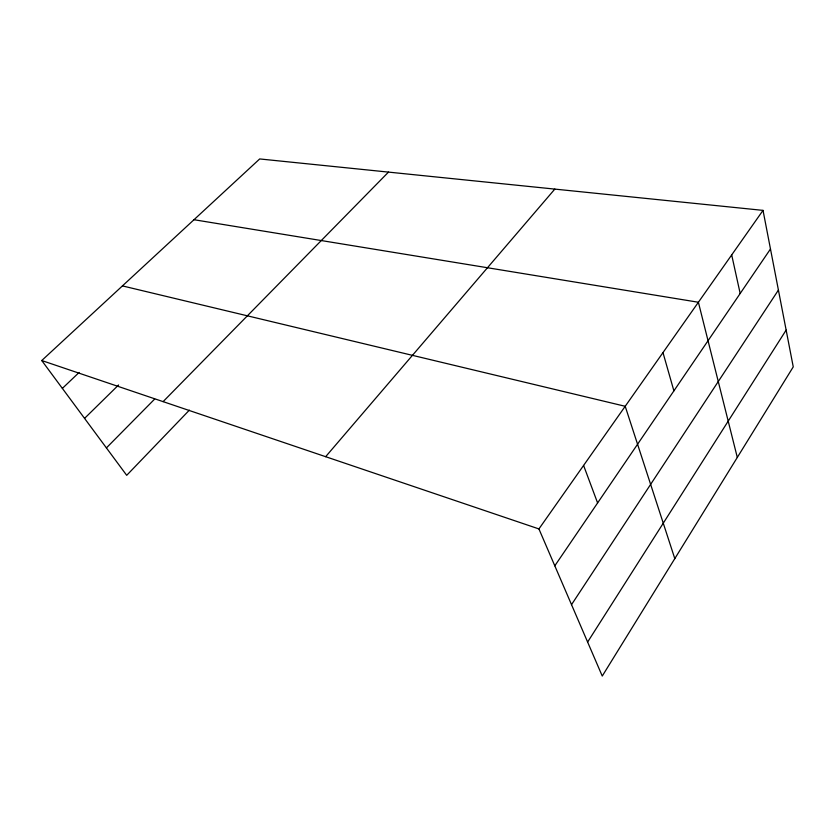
<?xml version="1.0" encoding="UTF-8"?>
<svg xmlns="http://www.w3.org/2000/svg" width="835" height="835" viewBox="0 0 835 835"><rect width="100%" height="100%" fill="white"/><g stroke="black" fill="none" stroke-linecap="round" stroke-linejoin="round"><path stroke-width="1.25" d="M587.621 642.052L786.142 330.096M571.526 604.655L778.418 290.069M554.805 565.817L770.486 248.976M763.023 210.378L793.25 366.878L602.254 676.058L538.93 528.931L763.023 210.378L259.695 158.942L41.75 360.532L126.701 475.324L189.368 410.131M325.65 456.693L554.826 189.096M163.107 401.635L388.494 172.104M106.41 447.904L154.684 399.057M84.554 418.377L118.58 384.977M62.364 388.39L79.106 372.452M193.991 219.72L698.394 302.249L737.305 457.444M122.442 285.904L625.206 406.29L674.805 558.625M41.75 360.532L538.93 528.931M583.592 465.45L597.599 502.941M662.98 352.6L673.897 390.863M731.69 254.925L740.175 293.492"/></g></svg>
